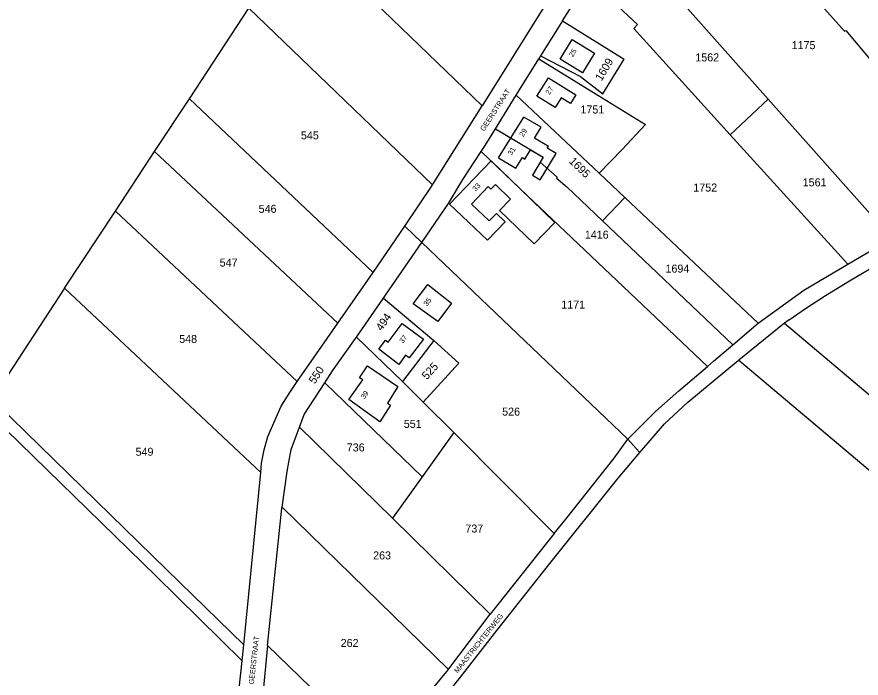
# Model space of a CAD drawing. Extents: x 191922 to 199923, y 328959 to 333350.
# Drawn here: x 193617.3 to 193901.9, y 330761.3 to 330984.2 of the extents above; entities that cross this region are included whole.
import ezdxf

# ---------------------------------------------------------------- set-up
doc = ezdxf.new("R2010")
doc.units = 0
for name, color, linetype in [('bestemmingsplangebied', 7, 'Continuous'), ('enkelbestemming', 7, 'Continuous'), ('Level 14', 7, 'Continuous'), ('Level 6', 7, 'Continuous'), ('maatvoering - maximum aantal wooneenheden', 7, 'Continuous'), ('Maatvoering_symbolen', 7, 'Continuous'), ('recreatiewoning', 7, 'Continuous')]:
    doc.layers.add(name, color=color, linetype=linetype)

msp = doc.modelspace()

# ---------------------------------------------------------------- linework, layer by layer
at = {"layer": 'bestemmingsplangebied'}
for p, q in [((193695.45, 330987.18), (193757.41, 330927.57)), ((193695.45, 330987.18), (193757.41, 330927.57)), ((193748.07, 330913.63), (193753.81, 330908.18)), ((193748.07, 330913.63), (193753.81, 330908.18)), ((193753.81, 330908.18), (193823.31, 330841.84)), ((193753.81, 330908.18), (193823.31, 330841.84)), ((193897.42, 330900.86), (193912.23, 330909.62)), ((193897.42, 330900.86), (193912.23, 330909.62)), ((193858.64, 330873.68), (193867.24, 330880.99)), ((193858.64, 330873.68), (193867.24, 330880.99))]:
    msp.add_line(p, q, dxfattribs=at)
for points in [[(193748.07, 330913.63), (193757.32, 330927.43), (193757.41, 330927.57)], [(193748.07, 330913.63), (193757.32, 330927.43), (193757.41, 330927.57)], [(193867.24, 330880.99), (193882.66, 330892.15), (193897.42, 330900.86)], [(193867.24, 330880.99), (193882.66, 330892.15), (193897.42, 330900.86)], [(193850.12, 330866.41), (193852.14, 330868.15), (193858.64, 330873.68)], [(193850.12, 330866.41), (193852.14, 330868.15), (193858.64, 330873.68)], [(193823.31, 330841.84), (193832.73, 330851.35), (193840.51, 330858.18), (193850.12, 330866.41)], [(193823.31, 330841.84), (193832.73, 330851.35), (193840.51, 330858.18), (193850.12, 330866.41)]]:
    msp.add_lwpolyline(points, dxfattribs=at)
at = {"layer": 'Level 6'}
for p, q in [((193800.68, 330996.7), (193774.22, 330954.28)), ((193801.24, 330982.95), (193810.08, 330997.14)), ((193810.08, 330997.14), (193826.52, 330981.64)), ((193675.46, 330956.66), (193695.45, 330987.18)), ((193801.24, 330982.95), (193793.86, 330971.09)), ((193801.24, 330982.95), (193822.07, 330970.04)), ((193785.64, 330957.9), (193793.24, 330970.1)), ((193793.86, 330971.09), (193793.24, 330970.1)), ((193793.24, 330970.1), (193805.81, 330962.35)), ((193793.86, 330971.09), (193807.31, 330964.1)), ((193805.81, 330962.35), (193829.28, 330947.93)), ((193663.72, 330938.82), (193675.46, 330956.66)), ((193737.37, 330898.05), (193675.46, 330956.66)), ((193778.65, 330946.55), (193785.64, 330957.9)), ((193785.64, 330957.9), (193813.63, 330931.51)), ((193857.79, 330944.49), (193870.64, 330956.47)), ((193870.64, 330956.47), (193912.23, 330909.62)), ((193757.41, 330927.57), (193774.22, 330954.28)), ((193778.65, 330946.55), (193794.77, 330936.93)), ((193897.42, 330900.86), (193857.79, 330944.49)), ((193650.51, 330918.75), (193663.72, 330938.82)), ((193725.5, 330881.03), (193663.72, 330938.82)), ((193773.79, 330938.91), (193786.99, 330926.3)), ((193822.32, 330923.36), (193813.63, 330931.51)), ((193786.99, 330926.3), (193850.12, 330866.41)), ((193814.79, 330915.44), (193822.32, 330923.36)), ((193822.32, 330923.36), (193867.24, 330880.99)), ((193633.4, 330892.73), (193650.51, 330918.75)), ((193650.51, 330918.75), (193711.84, 330861.29)), ((193753.81, 330908.18), (193762.85, 330921.36)), ((193737.37, 330898.05), (193748.07, 330913.63)), ((193814.79, 330915.44), (193858.64, 330873.68)), ((193725.5, 330881.03), (193737.37, 330898.05)), ((193633.4, 330892.73), (193608.87, 330855.38)), ((193633.4, 330892.73), (193699.51, 330830.6)), ((193731.78, 330876.24), (193740.9, 330889.37)), ((193740.9, 330889.37), (193757.83, 330875.15)), ((193877.63, 330882.06), (193876.14, 330880.94)), ((193876.14, 330880.94), (193860.74, 330868.55)), ((193876.14, 330880.94), (193982.69, 330790.82)), ((193731.51, 330875.86), (193731.78, 330876.24)), ((193731.78, 330876.24), (193747.3, 330861.27)), ((193723.71, 330864.87), (193731.51, 330875.86)), ((193757.83, 330875.15), (193747.3, 330861.27)), ((193766.3, 330867.48), (193757.83, 330875.15)), ((193860.74, 330868.55), (193970.19, 330776.04)), ((193721.07, 330860.82), (193723.71, 330864.87)), ((193766.3, 330867.48), (193754.31, 330854.32)), ((193721.07, 330860.82), (193753.96, 330829.21)), ((193747.3, 330861.27), (193754.31, 330854.32)), ((193608.87, 330855.38), (193667.84, 330797.78)), ((193754.31, 330854.32), (193764.56, 330844.08)), ((193743.99, 330815.26), (193712.58, 330845.97)), ((193700.66, 330838.33), (193701.88, 330842.79)), ((193764.56, 330844.08), (193753.96, 330829.21)), ((193764.56, 330844.08), (193798.49, 330810.01)), ((193818.62, 330835.5), (193823.31, 330841.84)), ((193823.31, 330841.84), (193827.08, 330837.57)), ((193823.31, 330841.84), (193827.08, 330837.57)), ((193827.08, 330837.57), (193827.28, 330837.4)), ((193827.08, 330837.57), (193827.28, 330837.4)), ((193802.38, 330814.89), (193818.62, 330835.5)), ((193693.77, 330772.49), (193699.51, 330830.6)), ((193753.96, 330829.21), (193743.99, 330815.26)), ((193706.7, 330818.9), (193762.79, 330764.25)), ((193743.99, 330815.26), (193776.85, 330782.83)), ((193798.49, 330810.01), (193802.38, 330814.89)), ((193798.49, 330810.01), (193776.85, 330782.83)), ((193667.84, 330797.78), (193693.77, 330772.49)), ((193664.16, 330795.79), (193693.25, 330767.19)), ((193762.92, 330764.41), (193776.85, 330782.83)), ((193693.25, 330767.19), (193693.77, 330772.49)), ((193701.81, 330772.33), (193697.3, 330726.74)), ((193701.81, 330772.33), (193739.11, 330736.3)), ((193762.79, 330764.25), (193762.92, 330764.41))]:
    msp.add_line(p, q, dxfattribs=at)
for points in [[(193586.66, 331134.83), (193731.63, 330995.29), (193774.22, 330954.28)], [(193841.79, 331040.43), (193896.37, 330979.39), (193896.77, 330979.6), (193943.34, 330924.18)], [(193821.4, 331013.11), (193837.82, 330995.02), (193837.1, 330994.27), (193870.64, 330956.47)], [(193826.52, 330981.64), (193825.26, 330980.32), (193857.79, 330944.49)], [(193434.87, 330912.32), (193473.31, 330977.44), (193478.45, 330977.67), (193529.17, 330927.72), (193604.39, 330854.06), (193664.16, 330795.79)], [(193807.31, 330964.1), (193814.8, 330958.31), (193822.07, 330970.04)], [(193829.28, 330947.93), (193821.37, 330939.55), (193813.63, 330931.51)], [(193773.79, 330938.91), (193775.14, 330940.85), (193778.65, 330946.55)], [(193762.85, 330921.36), (193767.63, 330929.44), (193773.79, 330938.91)], [(193794.77, 330936.93), (193793.76, 330935.28), (193799.48, 330930.2), (193799.21, 330929.9), (193802.66, 330926.93), (193814.79, 330915.44)], [(193740.9, 330889.37), (193741.59, 330890.37), (193753.81, 330908.18)], [(193877.63, 330882.06), (193883.2, 330885.92), (193889.93, 330890.31), (193898.05, 330895.25), (193909.26, 330901.93), (193916.73, 330905.95), (193924.67, 330909.82)], [(193711.84, 330861.29), (193718.29, 330870.66), (193725.5, 330881.03)], [(193827.28, 330837.4), (193835.65, 330847.02), (193843.55, 330854.33), (193859.93, 330867.92), (193860.74, 330868.55)], [(193701.88, 330842.79), (193706.44, 330852.96), (193709.33, 330857.65), (193711.84, 330861.29)], [(193712.58, 330845.97), (193714.15, 330850.24), (193721.07, 330860.82)], [(193706.7, 330818.9), (193708.46, 330831.02), (193708.93, 330834.06), (193709.78, 330838.42), (193712.58, 330845.97)], [(193699.51, 330830.6), (193699.81, 330833.73), (193700.66, 330838.33)], [(193735.69, 330726.2), (193742.47, 330731.76), (193743.99, 330733.08), (193746.61, 330736.23), (193751.02, 330741.84), (193758.9, 330751.59), (193766.81, 330761.59), (193779.1, 330777.34), (193797.03, 330799.99), (193820, 330828.7), (193827.28, 330837.4)], [(193735.69, 330726.2), (193742.47, 330731.76), (193743.99, 330733.08), (193746.61, 330736.23), (193751.02, 330741.84), (193758.9, 330751.59), (193766.81, 330761.59), (193779.1, 330777.34), (193797.03, 330799.99), (193820, 330828.7), (193827.28, 330837.4)], [(193701.81, 330772.33), (193706.66, 330818.64), (193706.7, 330818.9)], [(193687.95, 330725.93), (193690.03, 330737.09), (193693.25, 330767.19)], [(193739.11, 330736.3), (193740.58, 330737.93), (193742.65, 330740.14), (193747.72, 330745.99), (193762.79, 330764.25)]]:
    msp.add_lwpolyline(points, dxfattribs=at)
at = {"layer": 'recreatiewoning'}
for p, q in [((193800.42, 330970.04), (193804.48, 330976.58)), ((193804.48, 330976.58), (193812.02, 330972.03)), ((193792.61, 330957.46), (193796.48, 330963.68)), ((193796.48, 330963.68), (193805.73, 330957.92)), ((193779.71, 330936.74), (193788.26, 330950.48)), ((193763.19, 330921.11), (193777.2, 330935.67)), ((193750.87, 330887.49), (193755.88, 330893.98)), ((193755.88, 330893.98), (193763.82, 330887.74)), ((193747.2, 330880.83), (193754.38, 330875.58)), ((193735.54, 330866.57), (193745.73, 330859.65))]:
    msp.add_line(p, q, dxfattribs=at)
for points in [[(193812.02, 330972.03), (193808, 330965.41), (193800.42, 330970.04)], [(193805.73, 330957.92), (193803.95, 330955.02), (193800.77, 330956.98), (193798.75, 330953.7), (193792.61, 330957.46)], [(193799.07, 330938.21), (193796.11, 330939.95), (193796.49, 330940.58), (193791.76, 330943.38), (193794.01, 330947.06), (193788.26, 330950.48)], [(193779.71, 330936.74), (193785.56, 330933.29), (193787.72, 330936.8), (193788.54, 330936.31), (193790.48, 330939.46), (193794.77, 330936.93), (193791.08, 330930.88), (193793.68, 330929.35), (193799.07, 330938.21)], [(193798.64, 330914.92), (193786.99, 330926.3), (193777.2, 330935.67)], [(193763.19, 330921.11), (193775.99, 330908.95), (193781.95, 330915.14), (193778.97, 330917.99), (193776.5, 330915.43), (193770.52, 330921.14), (193776.16, 330927), (193777.09, 330926.11), (193778.67, 330927.74), (193783.77, 330922.84), (193779.96, 330918.91), (193791.67, 330907.73), (193798.64, 330914.92)], [(193763.82, 330887.74), (193759.18, 330881.56), (193750.87, 330887.49)], [(193739.31, 330872.26), (193741.57, 330875.21), (193742.49, 330874.59), (193747.2, 330880.83)], [(193754.38, 330875.58), (193749.57, 330869.26), (193748.37, 330870.16), (193746.09, 330867.09), (193739.31, 330872.26)], [(193729.21, 330855.19), (193733.88, 330861.82), (193732.76, 330862.59), (193735.54, 330866.57)], [(193745.73, 330859.65), (193742.28, 330854.04), (193743.26, 330853.32), (193739.64, 330847.77), (193729.21, 330855.19)]]:
    msp.add_lwpolyline(points, dxfattribs=at)

# ---------------------------------------------------------------- texts
at = {"layer": 'enkelbestemming'}
for s, p in [('1175', (193878.5, 330973.36)), ('1562', (193846.03, 330969.23)), ('1751', (193807.3, 330951.67)), ('1752', (193845.36, 330925.36)), ('1561', (193882.23, 330927.11)), ('1416', (193808.78, 330909.46)), ('1694', (193835.97, 330898.02)), ('1171', (193800.83, 330885.9))]:
    msp.add_text(s, height=2.7, dxfattribs=at).set_placement(p)
for s, rotation, p in [('1609', 59.1058, (193814.39, 330962.39)), ('545', 0, (193713.06, 330942.96)), ('1695', 315.9325, (193803.27, 330935.31)), ('546', 0, (193698.81, 330918.17)), ('547', 0, (193685.67, 330900.07)), ('548', 0, (193672.02, 330874.3)), ('526', 0, (193780.91, 330849.81)), ('551', 0, (193747.74, 330845.68)), ('736', 0, (193728.51, 330837.73)), ('549', 0, (193657.31, 330836.28)), ('737', 0, (193768.51, 330810.39)), ('263', 0, (193737.4, 330801.33)), ('262', 0, (193726.46, 330771.81))]:
    msp.add_text(s, height=2.7, rotation=rotation, dxfattribs=at).set_placement(p)
at = {"layer": 'Level 14'}
for s, rotation, p in [('494', 55.0362, (193740.28, 330878.17)), ('525', 47.9053, (193755.52, 330861.72)), ('550', 56.5973, (193717.71, 330860.26))]:
    msp.add_text(s, height=2.7, rotation=rotation, dxfattribs=at).set_placement(p)
at = {"layer": 'maatvoering - maximum aantal wooneenheden'}
for s, rotation, p in [('25', 58.1709, (193804.72, 330970.53)), ('27', 58.1709, (193796.86, 330957.85)), ('29', 58.1222, (193788.01, 330943.64)), ('31', 58.1222, (193784.13, 330937.41)), ('33', 46.0947, (193771.92, 330925.27)), ('35', 52.3615, (193755.57, 330886.54)), ('37', 52.9696, (193747.44, 330874)), ('39', 54.8623, (193734.49, 330855.23))]:
    msp.add_text(s, height=1.75, rotation=rotation, dxfattribs=at).set_placement(p)
at = {"layer": 'Maatvoering_symbolen'}
for s, rotation, p in [('GEERSTRAAT', 56.8824, (193774.81, 330945.51)), ('MAASTRICHTERWEG', 51.2954, (193765.87, 330762.83)), ('GEERSTRAAT', 83.6788, (193697.17, 330759.14))]:
    msp.add_text(s, height=1.75, rotation=rotation, dxfattribs=at).set_placement(p)

doc.saveas('drawing.dxf')
